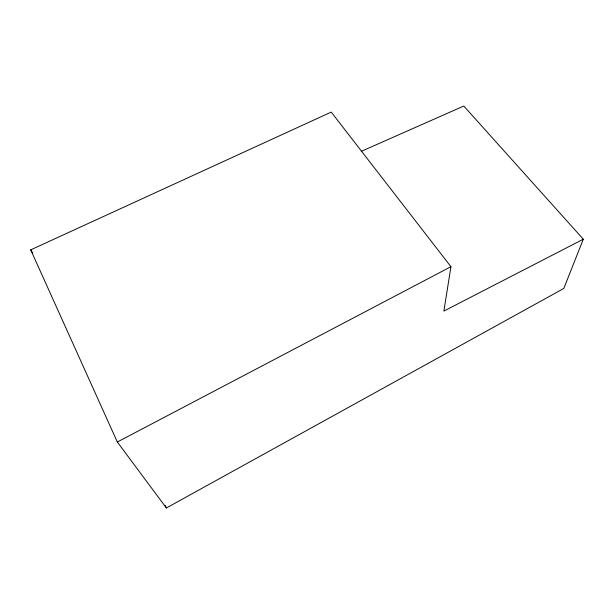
<?xml version="1.0" encoding="UTF-8"?>
<svg xmlns="http://www.w3.org/2000/svg" width="614" height="614" viewBox="0 0 614 614"><rect width="100%" height="100%" fill="white"/><g stroke="black" fill="none" stroke-linecap="round" stroke-linejoin="round"><path stroke-width="0.92" d="M583.3 239.207L563.821 288.434L166.386 507.97L117.328 442.003L30.7 249.86L331.222 112.086L450.937 266.699L443.876 311.075L583.3 239.207L463.793 106.03L361.285 151.343M117.328 442.003L450.937 266.699M30.7 249.86L32.757 253.091M165.181 505.36L166.386 507.97"/></g></svg>
